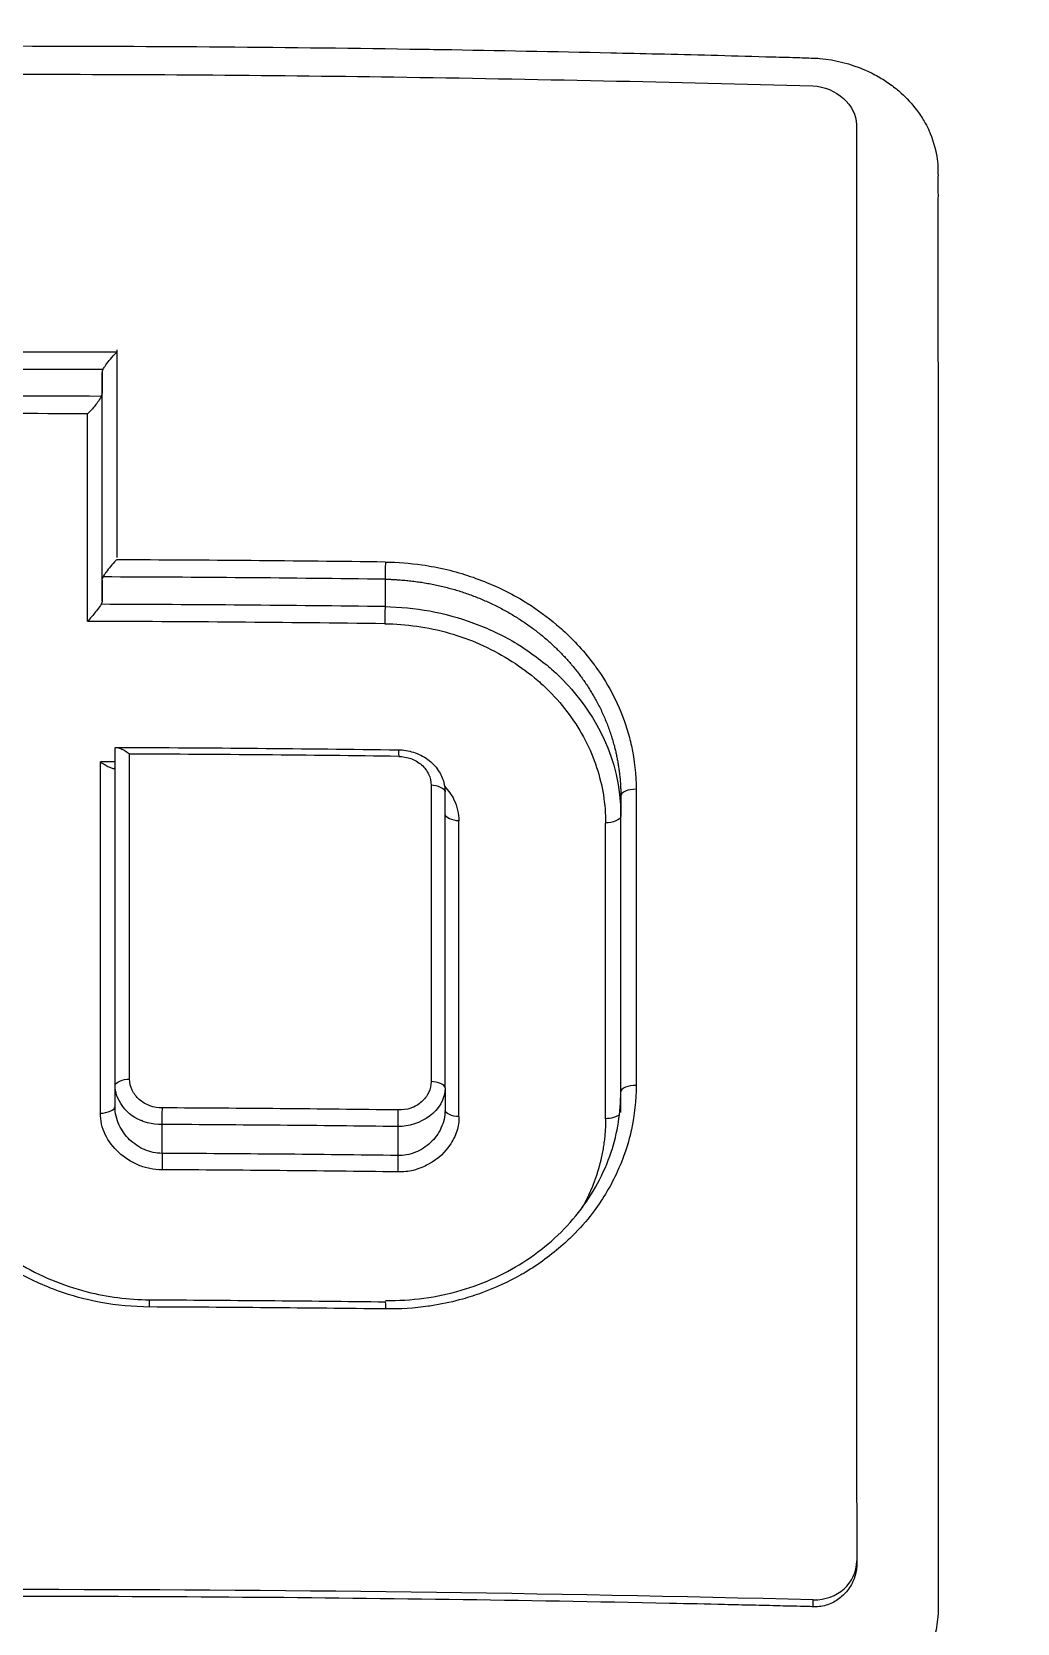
# Model space of a CAD drawing. Header units: millimetres. Extents: x 0 to 4378, y 0 to 2376.
# Drawn here: x 2214.86 to 2221.66, y 1717.65 to 1728.64 of the extents above; entities that cross this region are included whole.
import ezdxf

# ---------------------------------------------------------------- set-up
doc = ezdxf.new("R2010")
doc.units = ezdxf.units.MM
doc.header["$LTSCALE"] = 0.2

# ---------------------------------------------------------------- blocks, each defined once
blk = doc.blocks.new('Blk$A3R2-0W24J')
for p, q in [((0.669, 1124.034), (0.669, 1123.888)), ((0.669, 1122.6), (0.669, 1122.454)), ((2.623, 1122.606), (2.623, 1122.416)), ((0.758, 1121.319), (0.758, 1121.423)), ((0.859, 1119.153), (0.859, 1121.398)), ((4.251, 1121.108), (4.251, 1120.968)), ((0.758, 1118.961), (0.758, 1119.109)), ((3.037, 1119.092), (3.037, 1118.937)), ((4.251, 1119.064), (4.251, 1119.064)), ((4.251, 1119.064), (4.251, 1119.064)), ((3.037, 1118.937), (3.037, 1118.937)), ((1.084, 1118.639), (1.084, 1118.839)), ((2.712, 1118.825), (2.712, 1118.625)), ((5.88, 1115.823), (5.88, 1115.795)), ((5.58, 1115.508), (5.58, 1115.555))]:
    blk.add_line(p, q)
for centre, radius, start, end in [((5.427, 1127.675), 1.5, 255.8597, 255.8605), ((5.427, 1127.675), 1.5, 279.6763, 279.6796), ((0, 1096.9), 29.075, 77.20020673080481, 77.20023300803655), ((0, 1096.9), 25, 80.90397066365529, 80.90399461896827), ((0, 1096.9), 25, 80.5481, 80.5542), ((-0.017, 1096.322), 25, 82.9063, 82.9064), ((-0.017, 1096.322), 25, 80.1788, 80.1823), ((1.472, 1117.463), 3.5, 103.4587, 103.4589), ((1.472, 1117.463), 3.5, 65.1772, 65.1777), ((1.472, 1117.463), 1.75, 110.2538, 110.2548), ((1.472, 1117.463), 1.75, 113.8706, 113.8898), ((1.472, 1117.463), 1.5, 110.4924, 110.6597)]:
    blk.add_arc(centre, radius, start, end)
for centre, major_axis, ratio, start_param, end_param in [((0.012, 1097.608), (71.394, 0.009), 0.372113, 1.560127, 1.581192), ((0.776, 1083.298), (0.01, -82.256), 0.000015, 4.192103, 4.212081), ((0.012, 1097.403), (71.374, 0.009), 0.373408, 1.561487, 1.579842), ((0.785, 1124.06), (0.115, 0.037), 0.504049, 2.674033, 2.969191), ((0.666, 1083.314), (0.007, -82.122), 0.000087, 2.069619, 2.089608), ((0.012, 1097.218), (71.379, 0.009), 0.373383, 1.56162, 1.579709), ((0.666, 1083.316), (0.007, -81.924), 0.000087, 2.068879, 2.088919), ((0.012, 1097.011), (71.367, 0.009), 0.374659, 1.562951, 1.578377), ((0.559, 1083.327), (0.005, -81.802), 0.00016, 2.067594, 2.087647), ((0.002, 1095.152), (74.104, 0.009), 0.3723, 1.535352, 1.560388), ((0.003, 1094.978), (74.054, 0.009), 0.373298, 1.53537, 1.561672), ((0.004, 1094.789), (74, 0.009), 0.373571, 1.53535, 1.561844), ((0.005, 1094.614), (73.954, 0.009), 0.374568, 1.535368, 1.563126), ((0.755, 1083.654), (-0.007, 81.396), 0.000087, 5.163075, 5.19511), ((0.004, 1093.257), (75.713, 0.009), 0.371701, 1.53491, 1.559451), ((0.648, 1083.651), (-0.005, 81.109), 0.000154, 5.162205, 5.195698), ((0.005, 1093.15), (75.149, 0.009), 0.37518, 1.56073, 1.562073), ((0.758, 1121.393), (-0.0001, -0.0958), 0.000589, 5.600719, 5.912706), ((0.755, 1083.654), (-0.007, 81.202), 0.000087, 5.162205, 5.194504), ((2.958, 1083.755), (0.013, -81.126), 0.000148, 4.232867, 4.261102), ((3.034, 1083.755), (0.007, -81.027), 0.000087, 2.022085, 2.05032), ((4.351, 1121.108), (-0.1, 0), 0.462048, 4.655653, 6.283088), ((4.248, 1083.837), (0.007, -80.663), 0.000087, 2.022746, 2.05111), ((4.375, 1083.838), (0.012, -80.762), 0.000174, 4.232077, 4.26044), ((4.248, 1083.829), (0.007, -80.509), 0.000087, 2.021831, 2.050257), ((3.11, 1083.769), (0.001, -80.673), 0.00033, 2.021267, 2.049598), ((4.121, 1083.828), (0.001, -80.412), 0.00035, 2.021823, 2.050248), ((3.034, 1083.769), (0.007, -80.772), 0.000087, 2.023423, 2.023425), ((4.351, 1119.064), (-0.1, 0), 0.436712, 4.65695, 6.283089), ((1.084, 1118.902), (0.0005, 0.0787), 0.008677, 3.79404, 5.426643), ((0.006, 1089.809), (78.262, 0.01), 0.37243, 1.536139, 1.556965), ((2.712, 1118.888), (-0.0012, -0.0789), 0.021634, 0.63482, 2.264631), ((0.006, 1089.644), (-78.239, -0.009), 0.373184, 4.677749, 4.698565), ((1.084, 1118.576), (-0.0005, -0.0789), 0.008634, 3.771818, 5.397785), ((0.006, 1089.442), (-78.138, -0.01), 0.373698, 4.677707, 4.69855), ((0.006, 1089.279), (-78.115, -0.01), 0.374443, 4.677724, 4.698557), ((0.008, 1088.017), (-79.462, -0.01), 0.372044, 4.679362, 4.699893), ((5.58, 1115.831), (-0.297, 0.047), 0.914365, 1.715584, 3.28638)]:
    blk.add_ellipse(centre, major_axis=major_axis, ratio=ratio, start_param=start_param, end_param=end_param)
for points, knots in [([(3.08, 1137.088), (3.518, 1137.038), (3.954, 1136.978), (4.387, 1136.91), (4.869, 1136.833), (5.347, 1136.745), (5.823, 1136.647), (6.3, 1136.548), (6.775, 1136.438), (7.245, 1136.319), (7.717, 1136.2), (8.186, 1136.07), (8.652, 1135.931), (9.583, 1135.652), (10.502, 1135.334), (11.407, 1134.976), (12.157, 1134.679), (12.899, 1134.355), (13.63, 1134.004), (13.777, 1133.933), (13.922, 1133.862), (14.067, 1133.79), (14.94, 1133.355), (15.789, 1132.885), (16.614, 1132.381), (17.444, 1131.875), (18.249, 1131.334), (19.028, 1130.76), (19.808, 1130.185), (20.563, 1129.576), (21.29, 1128.934), (21.727, 1128.549), (22.153, 1128.152), (22.57, 1127.742), (22.846, 1127.471), (23.116, 1127.196), (23.381, 1126.917), (24.05, 1126.21), (24.684, 1125.477), (25.282, 1124.719), (25.883, 1123.957), (26.448, 1123.169), (26.976, 1122.356), (27.504, 1121.543), (27.995, 1120.706), (28.448, 1119.843), (28.599, 1119.556), (28.745, 1119.266), (28.888, 1118.973), (29.605, 1117.498), (30.197, 1115.986), (30.669, 1114.441), (30.956, 1113.502), (31.198, 1112.551), (31.394, 1111.588), (31.444, 1111.347), (31.49, 1111.105), (31.534, 1110.862), (31.545, 1110.802), (31.555, 1110.741), (31.566, 1110.68), (31.577, 1110.62), (31.587, 1110.559), (31.597, 1110.498), (31.618, 1110.377), (31.638, 1110.255), (31.657, 1110.133), (31.676, 1110.011), (31.695, 1109.889), (31.713, 1109.767), (31.731, 1109.645), (31.748, 1109.523), (31.765, 1109.4), (31.781, 1109.278), (31.797, 1109.155), (31.813, 1109.032), (31.828, 1108.909), (31.842, 1108.786), (31.855, 1108.662)], [0, 0, 0, 0, 0.0296065, 0.0296065, 0.0296065, 0.0625552, 0.0625552, 0.0625552, 0.0956223, 0.0956223, 0.0956223, 0.1287583, 0.1287583, 0.1287583, 0.1950345, 0.1950345, 0.1950345, 0.25, 0.25, 0.25, 0.2609996, 0.2609996, 0.2609996, 0.3271356, 0.3271356, 0.3271356, 0.3936018, 0.3936018, 0.3936018, 0.4600955, 0.4600955, 0.4600955, 0.5, 0.5, 0.5, 0.5264171, 0.5264171, 0.5264171, 0.593228, 0.593228, 0.593228, 0.6604161, 0.6604161, 0.6604161, 0.7276097, 0.7276097, 0.7276097, 0.75, 0.75, 0.75, 0.8628411, 0.8628411, 0.8628411, 0.9313886, 0.9313886, 0.9313886, 0.9485533, 0.9485533, 0.9485533, 0.9528443, 0.9528443, 0.9528443, 0.957135, 0.957135, 0.957135, 0.9657149, 0.9657149, 0.9657149, 0.9742923, 0.9742923, 0.9742923, 0.9828662, 0.9828662, 0.9828662, 0.9914358, 0.9914358, 0.9914358, 0.999992, 0.999992, 0.999992, 0.999992]), ([(3.081, 1134.311), (4.139, 1134.198), (5.186, 1134.028), (7.258, 1133.574), (8.279, 1133.29), (9.946, 1132.729), (10.606, 1132.479), (11.625, 1132.051), (11.992, 1131.887), (15.265, 1130.348), (17.909, 1128.507), (20.305, 1126.136), (20.447, 1125.992), (20.885, 1125.539), (21.189, 1125.21), (21.765, 1124.554), (22.044, 1124.22), (22.578, 1123.548), (22.839, 1123.203), (23.346, 1122.499), (23.591, 1122.141), (24.305, 1121.038), (24.746, 1120.277), (25.545, 1118.722), (25.905, 1117.928), (26.376, 1116.73), (26.52, 1116.337), (27.215, 1114.282), (27.608, 1112.573), (27.87, 1110.399), (27.911, 1109.969), (27.971, 1109.105), (27.991, 1108.67), (28.006, 1107.802), (28.002, 1107.37), (27.975, 1106.526), (27.951, 1106.111), (27.902, 1105.503), (27.884, 1105.307), (27.824, 1104.734), (27.775, 1104.352), (27.668, 1103.634), (27.611, 1103.296), (27.311, 1101.731), (26.985, 1100.514), (26.254, 1098.423), (25.892, 1097.545), (24.871, 1095.402), (24.152, 1094.161), (22.926, 1092.392), (22.494, 1091.819), (21.583, 1090.707), (21.103, 1090.166), (20.601, 1089.647)], [0.000005, 0.000005, 0.000005, 0.000005, 0.319511, 0.319511, 0.639479, 0.639479, 0.852403, 0.852403, 0.973891, 0.973891, 1.947625, 1.947625, 2.010365, 2.010365, 2.139691, 2.139691, 2.265575, 2.265575, 2.393345, 2.393345, 2.521559, 2.521559, 2.781941, 2.781941, 3.041001, 3.041001, 3.166048, 3.166048, 3.692233, 3.692233, 3.821507, 3.821507, 3.951206, 3.951206, 4.07808, 4.07808, 4.201324, 4.201324, 4.258471, 4.258471, 4.368502, 4.368502, 4.468635, 4.468635, 4.831764, 4.831764, 5.102761, 5.102761, 5.508805, 5.508805, 5.711646, 5.711646, 5.914059, 5.914059, 5.914059, 5.914059]), ([(20.273, 1089.951), (21.335, 1091.142), (22.942, 1093.137), (25.344, 1098.204), (26.051, 1100.51), (26.647, 1104.446), (26.727, 1106.033), (26.492, 1111.224), (25.541, 1114.395), (22.82, 1120.005), (20.799, 1122.666), (16.066, 1126.896), (13.485, 1128.518), (9.438, 1130.217), (8.16, 1130.649), (5.722, 1131.286), (4.568, 1131.513), (2.309, 1131.815), (1.161, 1131.903), (0.023, 1131.903)], [-5.847616, -5.847616, -5.847616, -5.847616, -5.038817, -5.038817, -4.426364, -4.426364, -4.019655, -4.019655, -3.083823, -3.083823, -2.043533, -2.043533, -1.111663, -1.111663, -0.700523, -0.700523, -0.341482, -0.341482, 0, 0, 0, 0]), ([(0.017, 1126.289), (0.933, 1126.289), (1.89, 1126.282), (2.794, 1126.268), (2.866, 1126.267), (2.938, 1126.266), (3.011, 1126.265), (3.397, 1126.258), (3.798, 1126.251), (4.181, 1126.242), (4.29, 1126.24), (4.398, 1126.237), (4.506, 1126.235), (4.751, 1126.229), (4.997, 1126.223), (5.252, 1126.215), (5.314, 1126.214), (5.376, 1126.212), (5.439, 1126.21), (5.481, 1126.208), (5.524, 1126.208), (5.566, 1126.206), (5.586, 1126.205), (5.606, 1126.204), (5.625, 1126.203), (5.735, 1126.193), (5.839, 1126.166), (5.934, 1126.125), (5.95, 1126.118), (5.966, 1126.111), (5.982, 1126.103)], [0, 0, 0, 0, 0.0625, 0.0625, 0.0625, 0.0674467, 0.0674467, 0.0674467, 0.09375, 0.09375, 0.09375, 0.1011986, 0.1011986, 0.1011986, 0.1181477, 0.1181477, 0.1181477, 0.1222453, 0.1222453, 0.1222453, 0.125, 0.125, 0.125, 0.1262746, 0.1262746, 0.1262746, 0.133446, 0.133446, 0.133446, 0.1346715, 0.1346715, 0.1346715, 0.1346715]), ([(-5.543, 1126.012), (-4.579, 1126.04), (-3.614, 1126.061), (-1.758, 1126.088), (-0.872, 1126.094), (0.908, 1126.094), (1.794, 1126.088), (3.649, 1126.061), (4.615, 1126.04), (5.578, 1126.013)], [-1.113248, -1.113248, -1.113248, -1.113248, -0.82321, -0.82321, -0.556619, -0.556619, -0.289996, -0.289996, 0, 0, 0, 0]), ([(5.578, 1126.013), (5.658, 1126.01), (5.732, 1125.977), (5.788, 1125.927), (5.843, 1125.877), (5.878, 1125.812), (5.878, 1125.744)], [0, 0, 0, 0, 0.500515, 0.500515, 0.500515, 1, 1, 1, 1]), ([(5.982, 1126.103), (5.982, 1126.103), (5.982, 1126.103), (5.982, 1126.103), (5.997, 1126.095), (6.013, 1126.087), (6.028, 1126.078), (6.043, 1126.07), (6.057, 1126.061), (6.072, 1126.052), (6.101, 1126.033), (6.128, 1126.013), (6.154, 1125.992), (6.166, 1125.983), (6.176, 1125.974), (6.187, 1125.964), (6.226, 1125.929), (6.261, 1125.89), (6.292, 1125.849), (6.312, 1125.823), (6.33, 1125.796), (6.346, 1125.769), (6.357, 1125.751), (6.366, 1125.733), (6.375, 1125.714), (6.379, 1125.705), (6.384, 1125.695), (6.388, 1125.684), (6.411, 1125.629), (6.429, 1125.562), (6.436, 1125.506), (6.438, 1125.492), (6.439, 1125.479), (6.44, 1125.467)], [0.13467149, 0.13467149, 0.13467149, 0.13467149, 0.13467577, 0.13467577, 0.13467577, 0.13590742, 0.13590742, 0.13590742, 0.13713858, 0.13713858, 0.13713858, 0.13959007, 0.13959007, 0.13959007, 0.140625, 0.140625, 0.140625, 0.14441188, 0.14441188, 0.14441188, 0.14682819, 0.14682819, 0.14682819, 0.1484375, 0.1484375, 0.1484375, 0.1492622, 0.1492622, 0.1492622, 0.15366753, 0.15366753, 0.15366753, 0.15478892, 0.15478892, 0.15478892, 0.15478892]), ([(5.878, 1125.744), (5.879, 1124.15), (5.879, 1122.528), (5.879, 1119.219), (5.879, 1117.535), (5.88, 1115.823)], [-1.119708, -1.119708, -1.119708, -1.119708, -0.559623, -0.559623, -0.000001, -0.000001, -0.000001, -0.000001]), ([(6.44, 1125.467), (6.441, 1125.451), (6.441, 1125.437), (6.441, 1125.426), (6.442, 1125.403), (6.441, 1125.366), (6.441, 1125.325), (6.442, 1125.267), (6.441, 1125.199), (6.441, 1125.143), (6.441, 1125.14), (6.441, 1125.136), (6.441, 1125.133), (6.441, 1125.036), (6.441, 1124.935), (6.441, 1124.839), (6.441, 1124.819), (6.441, 1124.799), (6.441, 1124.779), (6.441, 1124.603), (6.441, 1124.412), (6.441, 1124.249), (6.442, 1123.947), (6.442, 1123.635), (6.442, 1123.311), (6.442, 1123.242), (6.442, 1123.174), (6.442, 1123.105), (6.442, 1122.906), (6.442, 1122.703), (6.442, 1122.495), (6.442, 1122.288), (6.442, 1122.038), (6.442, 1121.86), (6.442, 1121.769), (6.442, 1121.678), (6.442, 1121.585), (6.442, 1121.181), (6.442, 1120.761), (6.442, 1120.322), (6.442, 1120.071), (6.442, 1119.814), (6.442, 1119.552), (6.442, 1119.381), (6.442, 1119.206), (6.442, 1119.03), (6.442, 1118.782), (6.442, 1118.53), (6.442, 1118.272), (6.442, 1118.093), (6.442, 1117.911), (6.443, 1117.726), (6.443, 1117.684), (6.443, 1117.642), (6.443, 1117.6), (6.443, 1117.372), (6.443, 1117.112), (6.443, 1116.906), (6.443, 1116.744), (6.443, 1116.578), (6.443, 1116.412), (6.443, 1116.192), (6.443, 1115.97), (6.443, 1115.75), (6.443, 1115.712), (6.443, 1115.674), (6.443, 1115.636), (6.443, 1115.619), (6.443, 1115.602), (6.443, 1115.584), (6.443, 1115.557), (6.443, 1115.529), (6.443, 1115.501), (6.443, 1115.474), (6.442, 1115.446), (6.439, 1115.419), (6.429, 1115.325), (6.402, 1115.233), (6.358, 1115.148), (6.35, 1115.134), (6.343, 1115.12), (6.334, 1115.106)], [0.1547889, 0.1547889, 0.1547889, 0.1547889, 0.15625, 0.15625, 0.15625, 0.1593979, 0.1593979, 0.1593979, 0.1637965, 0.1637965, 0.1637965, 0.1640625, 0.1640625, 0.1640625, 0.171875, 0.171875, 0.171875, 0.1734917, 0.1734917, 0.1734917, 0.1875, 0.1875, 0.1875, 0.213324, 0.213324, 0.213324, 0.21875, 0.21875, 0.21875, 0.234375, 0.234375, 0.234375, 0.25, 0.25, 0.25, 0.2579257, 0.2579257, 0.2579257, 0.2926672, 0.2926672, 0.2926672, 0.3125, 0.3125, 0.3125, 0.3255033, 0.3255033, 0.3255033, 0.34375, 0.34375, 0.34375, 0.3564771, 0.3564771, 0.3564771, 0.359375, 0.359375, 0.359375, 0.375, 0.375, 0.375, 0.3873006, 0.3873006, 0.3873006, 0.40346, 0.40346, 0.40346, 0.40625, 0.40625, 0.40625, 0.4075224, 0.4075224, 0.4075224, 0.409563, 0.409563, 0.409563, 0.4116065, 0.4116065, 0.4116065, 0.4185939, 0.4185939, 0.4185939, 0.4197379, 0.4197379, 0.4197379, 0.4197379]), ([(0.674, 1124.053), (0.677, 1124.058), (0.68, 1124.063), (0.687, 1124.074), (0.691, 1124.08), (0.704, 1124.099), (0.715, 1124.113), (0.738, 1124.141), (0.751, 1124.155), (0.766, 1124.17), (0.768, 1124.172), (0.77, 1124.174)], [0.00001438, 0.00001438, 0.00001438, 0.00001438, 0.00209057, 0.00209057, 0.00440395, 0.00440395, 0.00926791, 0.00926791, 0.01440403, 0.01440403, 0.01517686, 0.01517686, 0.01517686, 0.01517686]), ([(0.663, 1123.868), (0.66, 1123.861), (0.655, 1123.853), (0.642, 1123.834), (0.634, 1123.823), (0.618, 1123.802), (0.61, 1123.792), (0.593, 1123.773), (0.584, 1123.763), (0.573, 1123.753), (0.57, 1123.75), (0.568, 1123.748)], [-0.0153351, -0.0153351, -0.0153351, -0.0153351, -0.0116949, -0.0116949, -0.00777763, -0.00777763, -0.00389685, -0.00389685, 0, 0, 0.00096779, 0.00096779, 0.00096779, 0.00096779]), ([(0.663, 1123.868), (0.665, 1123.872), (0.667, 1123.875), (0.668, 1123.882), (0.669, 1123.885), (0.669, 1123.888)], [0.000112717, 0.000112717, 0.000112717, 0.000112717, 0.001637284, 0.001637284, 0.003009948, 0.003009948, 0.003009948, 0.003009948]), ([(0.77, 1122.74), (0.768, 1122.738), (0.766, 1122.736), (0.752, 1122.722), (0.739, 1122.708), (0.717, 1122.681), (0.706, 1122.667), (0.692, 1122.648), (0.688, 1122.642), (0.681, 1122.631), (0.678, 1122.626), (0.676, 1122.622)], [-0.01576575, -0.01576575, -0.01576575, -0.01576575, -0.0149023, -0.0149023, -0.00948324, -0.00948324, -0.00441114, -0.00441114, -0.00209553, -0.00209553, -0.00007679, -0.00007679, -0.00007679, -0.00007679]), ([(2.625, 1122.724), (2.71, 1122.723), (2.794, 1122.717), (2.878, 1122.705), (2.907, 1122.701), (2.935, 1122.696), (2.964, 1122.69), (3.021, 1122.68), (3.077, 1122.666), (3.133, 1122.65), (3.186, 1122.635), (3.238, 1122.617), (3.289, 1122.597), (3.394, 1122.557), (3.495, 1122.508), (3.589, 1122.45), (3.594, 1122.447), (3.599, 1122.444), (3.604, 1122.441), (3.676, 1122.395), (3.744, 1122.345), (3.808, 1122.291), (3.823, 1122.278), (3.837, 1122.266), (3.851, 1122.253), (3.891, 1122.217), (3.928, 1122.18), (3.964, 1122.141), (4, 1122.1), (4.035, 1122.059), (4.067, 1122.015), (4.083, 1121.993), (4.099, 1121.97), (4.115, 1121.947), (4.157, 1121.882), (4.194, 1121.815), (4.226, 1121.746), (4.261, 1121.67), (4.289, 1121.592), (4.31, 1121.513), (4.315, 1121.494), (4.32, 1121.474), (4.324, 1121.455), (4.346, 1121.356), (4.357, 1121.255), (4.357, 1121.154)], [0, 0, 0, 0, 0.093194, 0.093194, 0.093194, 0.125, 0.125, 0.125, 0.189042, 0.189042, 0.189042, 0.25, 0.25, 0.25, 0.375001, 0.375001, 0.375001, 0.38152, 0.38152, 0.38152, 0.477845, 0.477845, 0.477845, 0.5, 0.5, 0.5, 0.56152, 0.56152, 0.56152, 0.625001, 0.625001, 0.625001, 0.658058, 0.658058, 0.658058, 0.75, 0.75, 0.75, 0.850773, 0.850773, 0.850773, 0.875, 0.875, 0.875, 1, 1, 1, 1]), ([(0.669, 1122.6), (0.669, 1122.604), (0.67, 1122.607), (0.672, 1122.614), (0.674, 1122.618), (0.676, 1122.622)], [0.000001277, 0.000001277, 0.000001277, 0.000001277, 0.001472911, 0.001472911, 0.003117711, 0.003117711, 0.003117711, 0.003117711]), ([(0.663, 1122.432), (0.661, 1122.429), (0.659, 1122.426), (0.65, 1122.413), (0.641, 1122.401), (0.622, 1122.377), (0.613, 1122.366), (0.594, 1122.344), (0.585, 1122.332), (0.573, 1122.319), (0.571, 1122.317), (0.568, 1122.314)], [-0.01552143, -0.01552143, -0.01552143, -0.01552143, -0.01394941, -0.01394941, -0.00870943, -0.00870943, -0.00449248, -0.00449248, 0, 0, 0.00105534, 0.00105534, 0.00105534, 0.00105534]), ([(0.669, 1122.454), (0.669, 1122.45), (0.669, 1122.447), (0.666, 1122.44), (0.665, 1122.436), (0.663, 1122.432)], [-0.003257894, -0.003257894, -0.003257894, -0.003257894, -0.001782606, -0.001782606, -0.000132438, -0.000132438, -0.000132438, -0.000132438]), ([(2.623, 1122.416), (2.829, 1122.414), (3.035, 1122.376), (3.233, 1122.303), (3.332, 1122.267), (3.428, 1122.222), (3.518, 1122.169), (3.609, 1122.116), (3.73, 1122.022), (3.773, 1121.985), (3.814, 1121.948), (3.861, 1121.902), (3.91, 1121.846), (4.06, 1121.673), (4.251, 1121.383), (4.251, 1120.968)], [0, 0, 0, 0, 0.25, 0.25, 0.25, 0.375, 0.375, 0.375, 0.499999, 0.499999, 0.499999, 0.622409, 0.622409, 0.622409, 1, 1, 1, 1]), ([(2.621, 1122.298), (2.695, 1122.297), (2.769, 1122.291), (2.842, 1122.281), (2.918, 1122.27), (2.992, 1122.254), (3.065, 1122.234), (3.211, 1122.192), (3.35, 1122.131), (3.476, 1122.053), (3.539, 1122.014), (3.599, 1121.971), (3.655, 1121.925), (3.67, 1121.912), (3.685, 1121.899), (3.699, 1121.886), (3.719, 1121.869), (3.737, 1121.851), (3.756, 1121.833), (3.807, 1121.781), (3.853, 1121.727), (3.895, 1121.67), (3.978, 1121.557), (4.042, 1121.434), (4.084, 1121.306), (4.125, 1121.181), (4.146, 1121.051), (4.146, 1120.922)], [0, 0, 0, 0, 0.092784, 0.092784, 0.092784, 0.188108, 0.188108, 0.188108, 0.379065, 0.379065, 0.379065, 0.474246, 0.474246, 0.474246, 0.499999, 0.499999, 0.499999, 0.53411, 0.53411, 0.53411, 0.629504, 0.629504, 0.629504, 0.817472, 0.817472, 0.817472, 1, 1, 1, 1]), ([(0.758, 1121.438), (0.758, 1121.439), (0.758, 1121.44), (0.76, 1121.443), (0.763, 1121.444), (0.775, 1121.444), (0.786, 1121.441), (0.808, 1121.431), (0.818, 1121.426), (0.839, 1121.413), (0.85, 1121.405), (0.859, 1121.398)], [0, 0, 0, 0, 0.00105443, 0.00105443, 0.00390422, 0.00390422, 0.00841748, 0.00841748, 0.01167124, 0.01167124, 0.01536804, 0.01536804, 0.01536804, 0.01536804]), ([(2.714, 1121.428), (2.749, 1121.427), (2.785, 1121.421), (2.854, 1121.399), (2.888, 1121.382), (2.946, 1121.34), (2.971, 1121.314), (3.008, 1121.259), (3.021, 1121.23), (3.034, 1121.18), (3.037, 1121.159), (3.037, 1121.138)], [0, 0, 0, 0, 0.01064541, 0.01064541, 0.02174245, 0.02174245, 0.03262287, 0.03262287, 0.0423992, 0.0423992, 0.04929953, 0.04929953, 0.04929953, 0.04929953]), ([(2.717, 1121.382), (2.746, 1121.381), (2.775, 1121.376), (2.802, 1121.366), (2.829, 1121.356), (2.854, 1121.341), (2.875, 1121.323), (2.896, 1121.304), (2.913, 1121.282), (2.924, 1121.258), (2.935, 1121.234), (2.941, 1121.209), (2.941, 1121.183)], [0, 0, 0, 0, 0.25, 0.25, 0.25, 0.5, 0.5, 0.5, 0.75, 0.75, 0.75, 1, 1, 1, 1]), ([(0.657, 1121.343), (0.657, 1121.343), (0.658, 1121.343), (0.666, 1121.337), (0.679, 1121.329), (0.704, 1121.315), (0.714, 1121.31), (0.734, 1121.301), (0.743, 1121.298), (0.753, 1121.297), (0.756, 1121.298), (0.758, 1121.301), (0.758, 1121.302), (0.758, 1121.304)], [-0.00010774, -0.00010774, -0.00010774, -0.00010774, 0, 0, 0.00301016, 0.00301016, 0.00518551, 0.00518551, 0.0079686, 0.0079686, 0.01017461, 0.01017461, 0.01088966, 0.01088966, 0.01088966, 0.01088966]), ([(3.034, 1121.176), (3.06, 1121.147), (3.082, 1121.116), (3.099, 1121.082), (3.121, 1121.036), (3.133, 1120.986), (3.133, 1120.936)], [0.5650632, 0.5650632, 0.5650632, 0.5650632, 0.7500002, 0.7500002, 0.7500002, 1, 1, 1, 1]), ([(-0.633, 1119.109), (-0.633, 1118.954), (-0.604, 1118.798), (-0.495, 1118.497), (-0.411, 1118.35), (-0.196, 1118.089), (-0.06, 1117.972), (0.236, 1117.794), (0.398, 1117.726), (0.705, 1117.648), (0.851, 1117.629), (0.996, 1117.628)], [0, 0, 0, 0, 0.0519127, 0.0519127, 0.105877, 0.105877, 0.1607475, 0.1607475, 0.2128239, 0.2128239, 0.2563639, 0.2563639, 0.2563639, 0.2563639]), ([(1.084, 1118.839), (0.94, 1118.839), (0.829, 1118.904), (0.776, 1119.026), (0.765, 1119.05), (0.758, 1119.078), (0.758, 1119.109)], [0, 0, 0, 0, 0.83185, 0.83185, 0.83185, 1, 1, 1, 1]), ([(1.085, 1118.953), (1.056, 1118.953), (1.026, 1118.958), (0.999, 1118.968), (0.972, 1118.978), (0.947, 1118.993), (0.926, 1119.011), (0.905, 1119.03), (0.888, 1119.052), (0.877, 1119.076), (0.865, 1119.1), (0.859, 1119.126), (0.859, 1119.153)], [0, 0, 0, 0, 0.25, 0.25, 0.25, 0.5, 0.5, 0.5, 0.75, 0.75, 0.75, 1, 1, 1, 1]), ([(4.357, 1119.108), (4.357, 1119.006), (4.346, 1118.904), (4.324, 1118.804), (4.32, 1118.783), (4.314, 1118.762), (4.309, 1118.741), (4.288, 1118.663), (4.26, 1118.586), (4.226, 1118.512), (4.205, 1118.465), (4.181, 1118.419), (4.155, 1118.375), (4.128, 1118.33), (4.099, 1118.286), (4.067, 1118.243), (4.058, 1118.231), (4.048, 1118.219), (4.039, 1118.206), (3.996, 1118.152), (3.949, 1118.101), (3.898, 1118.052), (3.883, 1118.038), (3.868, 1118.023), (3.852, 1118.009), (3.772, 1117.938), (3.685, 1117.873), (3.591, 1117.817), (3.581, 1117.811), (3.571, 1117.805), (3.561, 1117.8), (3.475, 1117.751), (3.385, 1117.71), (3.292, 1117.676), (3.248, 1117.66), (3.204, 1117.646), (3.159, 1117.633), (3.096, 1117.616), (3.032, 1117.601), (2.967, 1117.59), (2.952, 1117.588), (2.937, 1117.585), (2.922, 1117.583), (2.825, 1117.569), (2.727, 1117.563), (2.628, 1117.565)], [0, 0, 0, 0, 0.124961, 0.124961, 0.124961, 0.151074, 0.151074, 0.151074, 0.25, 0.25, 0.25, 0.31207, 0.31207, 0.31207, 0.375, 0.375, 0.375, 0.39351, 0.39351, 0.39351, 0.475398, 0.475398, 0.475398, 0.5, 0.5, 0.5, 0.625, 0.625, 0.625, 0.638241, 0.638241, 0.638241, 0.75, 0.75, 0.75, 0.801734, 0.801734, 0.801734, 0.874941, 0.874941, 0.874941, 0.891604, 0.891604, 0.891604, 1, 1, 1, 1]), ([(2.941, 1119.136), (2.941, 1119.109), (2.936, 1119.083), (2.912, 1119.034), (2.895, 1119.013), (2.853, 1118.976), (2.828, 1118.961), (2.773, 1118.942), (2.744, 1118.938), (2.714, 1118.939)], [0, 0, 0, 0, 0.24981, 0.24981, 0.50014, 0.50014, 0.749753, 0.749753, 1, 1, 1, 1]), ([(2.626, 1117.623), (2.803, 1117.621), (2.982, 1117.645), (3.311, 1117.741), (3.465, 1117.813), (3.738, 1117.994), (3.86, 1118.106), (4.058, 1118.357), (4.135, 1118.5), (4.229, 1118.782), (4.251, 1118.924), (4.251, 1119.064)], [0, 0, 0, 0, 0.0531012, 0.0531012, 0.1044938, 0.1044938, 0.1561915, 0.1561915, 0.2088786, 0.2088786, 0.2563713, 0.2563713, 0.2563713, 0.2563713]), ([(1.083, 1118.526), (1.054, 1118.526), (1.027, 1118.528), (0.999, 1118.534), (0.972, 1118.539), (0.946, 1118.547), (0.92, 1118.558), (0.818, 1118.601), (0.736, 1118.677), (0.691, 1118.77), (0.68, 1118.793), (0.671, 1118.817), (0.665, 1118.842), (0.66, 1118.867), (0.657, 1118.892), (0.657, 1118.917)], [0, 0, 0, 0, 0.126998, 0.126998, 0.126998, 0.252712, 0.252712, 0.252712, 0.750906, 0.750906, 0.750906, 0.875453, 0.875453, 0.875453, 1, 1, 1, 1]), ([(1.084, 1118.639), (1.042, 1118.64), (1, 1118.649), (0.962, 1118.665), (0.943, 1118.673), (0.924, 1118.683), (0.907, 1118.695), (0.89, 1118.707), (0.874, 1118.72), (0.859, 1118.734), (0.844, 1118.748), (0.831, 1118.764), (0.819, 1118.781), (0.807, 1118.798), (0.796, 1118.816), (0.787, 1118.835), (0.769, 1118.874), (0.758, 1118.917), (0.758, 1118.961)], [0, 0, 0, 0, 0.2413198, 0.2413198, 0.2413198, 0.3647656, 0.3647656, 0.3647656, 0.4869088, 0.4869088, 0.4869088, 0.6096655, 0.6096655, 0.6096655, 0.7367009, 0.7367009, 0.7367009, 1, 1, 1, 1]), ([(3.133, 1118.893), (3.134, 1118.86), (3.129, 1118.826), (3.119, 1118.793), (3.108, 1118.76), (3.092, 1118.727), (3.068, 1118.694), (3.038, 1118.65), (3, 1118.606), (2.919, 1118.562), (2.894, 1118.549), (2.865, 1118.534), (2.816, 1118.522), (2.801, 1118.518), (2.784, 1118.515), (2.766, 1118.513), (2.748, 1118.512), (2.729, 1118.511), (2.71, 1118.511)], [0, 0, 0, 0, 0.250449, 0.250449, 0.250449, 0.500937, 0.500937, 0.500937, 0.833417, 0.833417, 0.833417, 0.938154, 0.938154, 0.938154, 0.969077, 0.969077, 0.969077, 1, 1, 1, 1]), ([(3.037, 1118.937), (3.038, 1118.894), (3.027, 1118.852), (3.009, 1118.814), (3.001, 1118.795), (2.99, 1118.777), (2.978, 1118.76), (2.966, 1118.744), (2.952, 1118.728), (2.937, 1118.714), (2.922, 1118.699), (2.905, 1118.686), (2.888, 1118.675), (2.87, 1118.664), (2.852, 1118.654), (2.833, 1118.647), (2.813, 1118.639), (2.793, 1118.633), (2.772, 1118.629), (2.752, 1118.626), (2.732, 1118.624), (2.712, 1118.625)], [0.0000762, 0.0000762, 0.0000762, 0.0000762, 0.2595321, 0.2595321, 0.2595321, 0.3859234, 0.3859234, 0.3859234, 0.5119346, 0.5119346, 0.5119346, 0.6373843, 0.6373843, 0.6373843, 0.7606928, 0.7606928, 0.7606928, 0.883548, 0.883548, 0.883548, 1, 1, 1, 1]), ([(0.614, 1117.619), (0.518, 1117.639), (0.424, 1117.667), (0.333, 1117.701), (0.229, 1117.741), (0.128, 1117.79), (0.034, 1117.847), (-0.061, 1117.905), (-0.148, 1117.971), (-0.228, 1118.044), (-0.308, 1118.117), (-0.381, 1118.197), (-0.444, 1118.283), (-0.473, 1118.323), (-0.501, 1118.365), (-0.526, 1118.408)], [0.1417191, 0.1417191, 0.1417191, 0.1417191, 0.2500001, 0.2500001, 0.2500001, 0.3750004, 0.3750004, 0.3750004, 0.5000001, 0.5000001, 0.5000001, 0.6250007, 0.6250007, 0.6250007, 0.6844931, 0.6844931, 0.6844931, 0.6844931]), ([(0.997, 1117.578), (0.884, 1117.579), (0.77, 1117.589), (0.659, 1117.61), (0.644, 1117.612), (0.629, 1117.615), (0.614, 1117.619)], [0, 0, 0, 0, 0.1250001, 0.1250001, 0.1250001, 0.1417191, 0.1417191, 0.1417191, 0.1417191]), ([(5.88, 1115.795), (5.88, 1115.781), (5.879, 1115.768), (5.876, 1115.754), (5.872, 1115.726), (5.862, 1115.697), (5.849, 1115.671), (5.834, 1115.642), (5.815, 1115.616), (5.792, 1115.592), (5.771, 1115.572), (5.748, 1115.554), (5.722, 1115.54), (5.695, 1115.525), (5.665, 1115.515), (5.633, 1115.51), (5.618, 1115.508), (5.602, 1115.507), (5.586, 1115.508), (5.584, 1115.508), (5.582, 1115.508), (5.58, 1115.508)], [0.0000739, 0.0000739, 0.0000739, 0.0000739, 0.092344, 0.092344, 0.092344, 0.2910681, 0.2910681, 0.2910681, 0.5020529, 0.5020529, 0.5020529, 0.6885164, 0.6885164, 0.6885164, 0.8872406, 0.8872406, 0.8872406, 0.9866026, 0.9866026, 0.9866026, 1, 1, 1, 1]), ([(5.58, 1115.555), (3.73, 1115.602), (1.878, 1115.626), (-1.834, 1115.626), (-3.689, 1115.602), (-5.542, 1115.554)], [0, 0, 0, 0, 0.4995825, 0.4995825, 0.9999999, 0.9999999, 0.9999999, 0.9999999]), ([(5.58, 1115.508), (5.566, 1115.508), (5.552, 1115.508), (5.539, 1115.509), (5.475, 1115.51), (5.412, 1115.512), (5.349, 1115.513), (5.285, 1115.515), (5.222, 1115.517), (5.158, 1115.518), (5.095, 1115.519), (5.032, 1115.521), (4.968, 1115.522), (4.842, 1115.525), (4.715, 1115.528), (4.588, 1115.531), (4.081, 1115.541), (3.574, 1115.55), (3.066, 1115.557), (2.558, 1115.564), (2.051, 1115.57), (1.543, 1115.573), (1.035, 1115.577), (0.527, 1115.579), (0.019, 1115.578), (0.019, 1115.578), (0.019, 1115.578), (0.019, 1115.578)], [0.0000001, 0.0000001, 0.0000001, 0.0000001, 0.0037017, 0.0037017, 0.0037017, 0.0208155, 0.0208155, 0.0208155, 0.0379293, 0.0379293, 0.0379293, 0.0550431, 0.0550431, 0.0550431, 0.0892707, 0.0892707, 0.0892707, 0.226181, 0.226181, 0.226181, 0.3630914, 0.3630914, 0.3630914, 0.5000017, 0.5000017, 0.5000017, 0.500027, 0.500027, 0.500027, 0.500027])]:
    blk.add_open_spline(points, degree=3, knots=knots)
for points in [[(2.625, 1122.724), (2.625, 1122.689), (2.624, 1122.634), (2.623, 1122.606)], [(2.623, 1122.416), (2.622, 1122.388), (2.621, 1122.333), (2.621, 1122.298)], [(0.768, 1121.444), (1.417, 1121.441), (2.065, 1121.436), (2.714, 1121.427)], [(2.714, 1121.428), (2.715, 1121.427), (2.716, 1121.411), (2.717, 1121.382)], [(3.037, 1121.137), (3.037, 1121.158), (2.987, 1121.182), (2.941, 1121.183)], [(3.037, 1121.138), (3.037, 1121.137), (3.037, 1121.137), (3.037, 1121.137)], [(3.133, 1120.936), (3.088, 1120.937), (3.038, 1120.96), (3.037, 1120.981)], [(4.251, 1120.968), (4.251, 1120.945), (4.194, 1120.921), (4.146, 1120.922)], [(0.758, 1119.109), (0.758, 1119.13), (0.812, 1119.152), (0.859, 1119.153)], [(3.037, 1119.092), (3.038, 1118.929), (2.86, 1118.824), (2.712, 1118.825)], [(3.037, 1119.092), (3.037, 1119.112), (2.987, 1119.135), (2.941, 1119.136)], [(0.657, 1118.917), (0.705, 1118.917), (0.758, 1118.94), (0.758, 1118.961)], [(3.133, 1118.893), (3.087, 1118.894), (3.037, 1118.916), (3.037, 1118.937)], [(4.242, 1118.907), (4.224, 1118.891), (4.182, 1118.878), (4.146, 1118.879)], [(2.712, 1118.625), (2.711, 1118.597), (2.71, 1118.546), (2.71, 1118.511)], [(0.997, 1117.578), (0.997, 1117.609), (0.997, 1117.628), (0.996, 1117.628)], [(0.996, 1117.628), (0.996, 1117.628), (0.996, 1117.628), (0.996, 1117.628)], [(0.996, 1117.628), (1.539, 1117.625), (2.083, 1117.621), (2.626, 1117.614)], [(2.628, 1117.565), (2.628, 1117.594), (2.627, 1117.612), (2.626, 1117.614)], [(2.626, 1117.614), (2.626, 1117.614), (2.626, 1117.614), (2.626, 1117.614)]]:
    blk.add_open_spline(points, degree=3)
for points, weights, knots in [([(2.623, 1122.606), (2.703, 1122.604), (2.865, 1122.591), (3.185, 1122.522), (3.484, 1122.386), (3.733, 1122.201), (3.894, 1122.042), (4.077, 1121.804), (4.217, 1121.485), (4.251, 1121.222), (4.251, 1121.108)], [1.00000000256, 1.00000000256, 1.00000000258, 1.00000000266, 1.00000000279, 1.00000000296, 1.0000000031, 1.00000000333, 1.00000000364, 1.0000000039, 1.00000000401], [0, 0, 0, 0, 0.093193, 0.189042, 0.381519, 0.477845, 0.561519, 0.658057, 0.850773, 1, 1, 1, 1]), ([(4.146, 1118.879), (4.146, 1118.71), (4.111, 1118.541), (4.026, 1118.343), (4.006, 1118.303), (3.983, 1118.263)], [1, 0.999999983793, 0.999999967519, 0.999999953686, 0.999999951898, 0.999999950715], [0, 0, 0, 0, 0.2346353, 0.2346353, 0.2967372, 0.2967372, 0.2967372, 0.2967372])]:
    blk.add_rational_spline(points, weights, degree=3, knots=knots)

msp = doc.modelspace()

# ---------------------------------------------------------------- block references
msp.add_blockref('Blk$A3R2-0W24J', (2214.674, 602.257))

doc.saveas('drawing.dxf')
